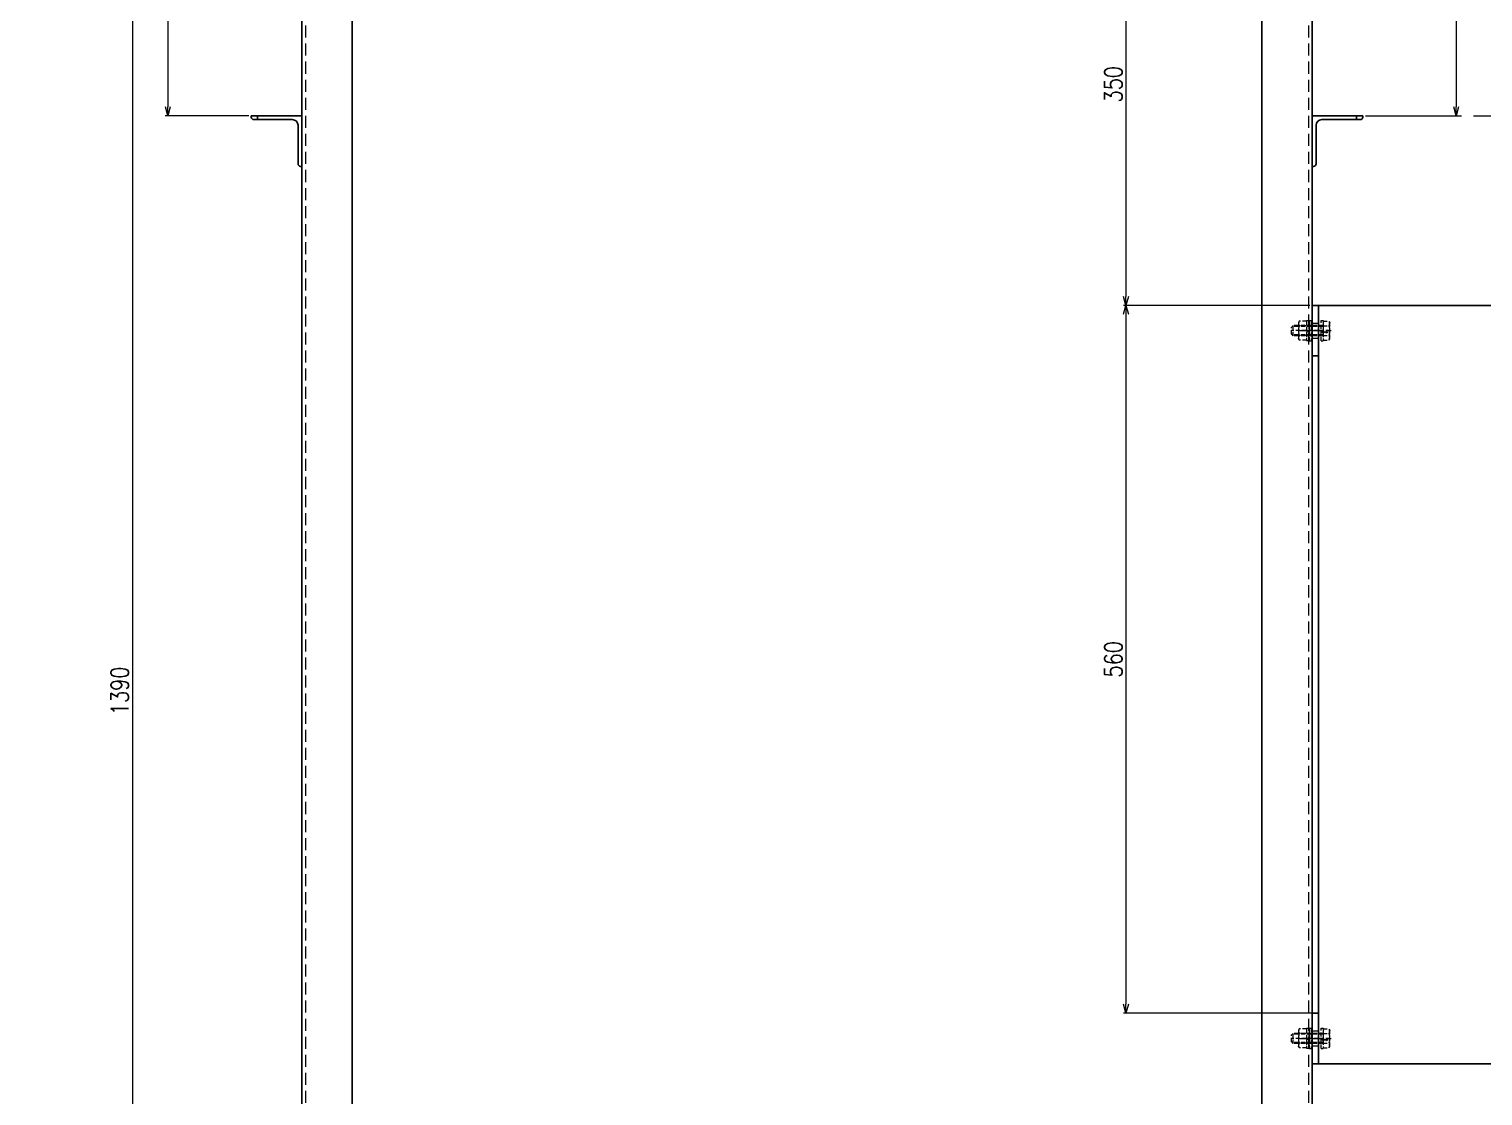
# Model space of a CAD drawing. Header units: millimetres. Extents: x 0 to 10987, y 0 to 7892.
# Drawn here: x 1341 to 2492, y 1143 to 1988 of the extents above; entities that cross this region are included whole.
import ezdxf
from ezdxf import colors
from ezdxf.entities.mleader import LeaderData, LeaderLine
from ezdxf.enums import TextEntityAlignment as Align
from ezdxf.math import Vec2, Vec3

# ---------------------------------------------------------------- set-up
doc = ezdxf.new("R2010")
doc.units = ezdxf.units.MM
for name, pattern in [('CENTER2', [28.575, 19.05, -3.175, 3.175, -3.175]), ('HIDDEN', [9.525, 6.35, -3.175]), ('HIDDEN2', [4.7625, 3.175, -1.5875])]:
    doc.linetypes.add(name, pattern=pattern)
for name, color, linetype, lineweight in [('01_外形線', 7, 'Continuous', 25), ('03_かくれ線', 6, 'HIDDEN2', 13), ('04_中心線', 1, 'CENTER2', 9), ('07_寸法線', 3, 'Continuous', 9)]:
    doc.layers.add(name, color=color, linetype=linetype, lineweight=lineweight)
doc.styles.add('KSS_TXT', font='txt.shx', dxfattribs={"bigfont": 'extfont2.shx'})
doc.styles.get("Standard").update_dxf_attribs({"font": 'arial.ttf'})
doc.styles.add('寸法用', font='simplex.shx', dxfattribs={"width": 0.8, "bigfont": '@extfont2.shx'})
doc.dimstyles.new('機械製図用', dxfattribs={"dimtxt": 3.5, "dimasz": 3.5, "dimexe": 2, "dimexo": 0, "dimgap": 1.2, "dimtad": 1, "dimdsep": 46, "dimtxsty": '寸法用', "dimblk": 'OPEN30', "dimcen": 0, "dimclrd": 256, "dimclre": 256, "dimclrt": 7, "dimazin": 2, "dimtm": 1e-09, "dimtfac": 0.75, "dimtmove": 0, "dimatfit": 3, "dimldrblk": 'OPEN30', "dimfxl": 1, "dimlwd": -1, "dimlwe": -1, "dimarcsym": 0})

# ---------------------------------------------------------------- blocks, each defined once
blk = doc.blocks.new('_Open30')
at = {"color": 0, "linetype": 'ByBlock', "lineweight": -2}
for p, q in [((-1, 0.27), (0, 0)), ((0, 0), (-1, -0.27)), ((0, 0), (-1, 0))]:
    blk.add_line(p, q, dxfattribs=at)
blk = doc.blocks.new('*D207')
at = {"layer": '07_寸法線', "color": 4, "linetype": 'HIDDEN', "ltscale": 3, "transparency": 16777216}
blk.add_line((2354, 2158.9), (2816.6, 2158.9), dxfattribs=at)
at = {"layer": '07_寸法線', "color": 4, "ltscale": 3, "transparency": 16777216}
for p, q in [((2814.6, 2151.9), (2814.6, 725.9)), ((2890.1, 718.9), (2812.6, 718.9))]:
    blk.add_line(p, q, dxfattribs=at)
at = {"layer": 'Defpoints', "color": 0, "linetype": 'HIDDEN', "ltscale": 3, "transparency": 16777216}
for p in [(2352, 2158.9), (2814.6, 718.9), (2892.1, 718.9)]:
    blk.add_point(p, dxfattribs=at)
at = {"layer": '07_寸法線', "color": 4, "linetype": 'HIDDEN', "ltscale": 3, "transparency": 16777216, "xscale": 7, "yscale": 7, "zscale": 7}
for p, rotation in [((2814.6, 2158.9), 90), ((2814.6, 718.9), 270)]:
    blk.add_blockref('_Open30', p, dxfattribs=dict(at, rotation=rotation))
at = {"layer": '07_寸法線', "color": 4, "linetype": 'HIDDEN', "ltscale": 3, "transparency": 16777216, "insert": (2800.9, 1438.9), "char_height": 14, "attachment_point": 5, "rotation": 90, "style": '寸法用'}
blk.add_mtext('(1440)', dxfattribs=at)
blk = doc.blocks.new('*D209')
at = {"layer": '07_寸法線', "transparency": 16777216}
for p, q in [((1560, 2158.9), (1420.9, 2158.9)), ((1422.9, 2151.9), (1422.9, 775.9)), ((1515, 768.9), (1420.9, 768.9))]:
    blk.add_line(p, q, dxfattribs=at)
at = {"layer": 'Defpoints', "color": 0, "transparency": 16777216}
for p in [(1562, 2158.9), (1422.9, 768.9), (1517, 768.9)]:
    blk.add_point(p, dxfattribs=at)
at = {"layer": '07_寸法線', "transparency": 16777216, "xscale": 7, "yscale": 7, "zscale": 7}
for p, rotation in [((1422.9, 2158.9), 90), ((1422.9, 768.9), 270)]:
    blk.add_blockref('_Open30', p, dxfattribs=dict(at, rotation=rotation))
at = {"layer": '07_寸法線', "color": 7, "transparency": 16777216, "insert": (1412.9, 1463.9), "char_height": 14, "attachment_point": 5, "rotation": 90, "style": '寸法用'}
blk.add_mtext('1390', dxfattribs=at)
blk = doc.blocks.new('*D215')
at = {"layer": '07_寸法線', "color": 4, "linetype": 'HIDDEN', "ltscale": 3, "transparency": 16777216}
blk.add_line((2399, 1918.9), (2747.7, 1918.9), dxfattribs=at)
at = {"layer": '07_寸法線', "color": 4, "ltscale": 3, "transparency": 16777216}
for p, q in [((2745.7, 1911.9), (2745.7, 725.9)), ((2890.1, 718.9), (2743.7, 718.9))]:
    blk.add_line(p, q, dxfattribs=at)
at = {"layer": 'Defpoints', "color": 0, "linetype": 'HIDDEN', "ltscale": 3, "transparency": 16777216}
for p in [(2397, 1918.9), (2745.7, 718.9), (2892.1, 718.9)]:
    blk.add_point(p, dxfattribs=at)
at = {"layer": '07_寸法線', "color": 4, "linetype": 'HIDDEN', "ltscale": 3, "transparency": 16777216, "xscale": 7, "yscale": 7, "zscale": 7}
for p, rotation in [((2745.7, 1918.9), 90), ((2745.7, 718.9), 270)]:
    blk.add_blockref('_Open30', p, dxfattribs=dict(at, rotation=rotation))
at = {"layer": '07_寸法線', "color": 4, "linetype": 'HIDDEN', "ltscale": 3, "transparency": 16777216, "insert": (2732, 1318.9), "char_height": 14, "attachment_point": 5, "rotation": 90, "style": '寸法用'}
blk.add_mtext('(1200)', dxfattribs=at)
blk = doc.blocks.new('*D231')
at = {"layer": '07_寸法線', "transparency": 16777216}
for p, q in [((1555, 2118.9), (1448.9, 2118.9)), ((1450.9, 2111.9), (1450.9, 1925.9)), ((1515, 1918.9), (1448.9, 1918.9))]:
    blk.add_line(p, q, dxfattribs=at)
at = {"layer": 'Defpoints', "color": 0, "transparency": 16777216}
for p in [(1557, 2118.9), (1450.9, 1918.9), (1517, 1918.9)]:
    blk.add_point(p, dxfattribs=at)
at = {"layer": '07_寸法線', "transparency": 16777216, "xscale": 7, "yscale": 7, "zscale": 7}
for p, rotation in [((1450.9, 2118.9), 90), ((1450.9, 1918.9), 270)]:
    blk.add_blockref('_Open30', p, dxfattribs=dict(at, rotation=rotation))
at = {"layer": '07_寸法線', "color": 7, "transparency": 16777216, "insert": (1440.9, 2018.9), "char_height": 14, "attachment_point": 5, "rotation": 90, "style": '寸法用'}
blk.add_mtext('200', dxfattribs=at)
blk = doc.blocks.new('*D259')
at = {"layer": '07_寸法線', "transparency": 16777216}
for p, q in [((2359, 2118.9), (2472.9, 2118.9)), ((2470.9, 2111.9), (2470.9, 1925.9)), ((2399, 1918.9), (2472.9, 1918.9))]:
    blk.add_line(p, q, dxfattribs=at)
at = {"layer": 'Defpoints', "color": 0, "transparency": 16777216}
for p in [(2357, 2118.9), (2397, 1918.9), (2470.9, 1918.9)]:
    blk.add_point(p, dxfattribs=at)
at = {"layer": '07_寸法線', "transparency": 16777216, "xscale": 7, "yscale": 7, "zscale": 7}
for p, rotation in [((2470.9, 2118.9), 90), ((2470.9, 1918.9), 270)]:
    blk.add_blockref('_Open30', p, dxfattribs=dict(at, rotation=rotation))
at = {"layer": '07_寸法線', "color": 7, "transparency": 16777216, "insert": (2460.9, 2018.9), "char_height": 14, "attachment_point": 5, "rotation": 90, "style": '寸法用'}
blk.add_mtext('200', dxfattribs=at)
blk = doc.blocks.new('*D260')
at = {"layer": '07_寸法線', "transparency": 16777216}
for p, q in [((2355, 2118.9), (2207.5, 2118.9)), ((2209.5, 2111.9), (2209.5, 1775.9)), ((2355, 1768.9), (2207.5, 1768.9))]:
    blk.add_line(p, q, dxfattribs=at)
at = {"layer": 'Defpoints', "color": 0, "transparency": 16777216}
for p in [(2357, 2118.9), (2209.5, 1768.9), (2357, 1768.9)]:
    blk.add_point(p, dxfattribs=at)
at = {"layer": '07_寸法線', "transparency": 16777216, "xscale": 7, "yscale": 7, "zscale": 7}
for p, rotation in [((2209.5, 2118.9), 90), ((2209.5, 1768.9), 270)]:
    blk.add_blockref('_Open30', p, dxfattribs=dict(at, rotation=rotation))
at = {"layer": '07_寸法線', "color": 7, "transparency": 16777216, "insert": (2199.5, 1943.9), "char_height": 14, "attachment_point": 5, "rotation": 90, "style": '寸法用'}
blk.add_mtext('350', dxfattribs=at)
blk = doc.blocks.new('*D261')
at = {"layer": '07_寸法線', "transparency": 16777216}
for p, q in [((2355, 1768.9), (2207.5, 1768.9)), ((2209.5, 1761.9), (2209.5, 1215.9)), ((2360, 1208.9), (2207.5, 1208.9))]:
    blk.add_line(p, q, dxfattribs=at)
at = {"layer": 'Defpoints', "color": 0, "transparency": 16777216}
for p in [(2357, 1768.9), (2209.5, 1208.9), (2362, 1208.9)]:
    blk.add_point(p, dxfattribs=at)
at = {"layer": '07_寸法線', "transparency": 16777216, "xscale": 7, "yscale": 7, "zscale": 7}
for p, rotation in [((2209.5, 1768.9), 90), ((2209.5, 1208.9), 270)]:
    blk.add_blockref('_Open30', p, dxfattribs=dict(at, rotation=rotation))
at = {"layer": '07_寸法線', "color": 7, "transparency": 16777216, "insert": (2199.5, 1488.9), "char_height": 14, "attachment_point": 5, "rotation": 90, "style": '寸法用'}
blk.add_mtext('560', dxfattribs=at)
blk = doc.blocks.new('_TagCircle')
at = {"color": 0, "linetype": 'ByBlock', "lineweight": -2, "transparency": 16777216}
blk.add_circle((0, 0), 4, dxfattribs=at)
at = {"color": 0, "transparency": 16777216, "style": '寸法用'}
blk.add_attdef('タグ番号', text='', height=3, dxfattribs=at).set_placement((0, -1.5), align=Align.CENTER)
blk = doc.blocks.new('_None')

msp = doc.modelspace()

# ---------------------------------------------------------------- linework, layer by layer
at = {"layer": '01_外形線'}
for p, q in [((1522.032, 1918.933), (1522.032, 1915.933)), ((2392.032, 1918.933), (2392.032, 1915.933)), ((2362.032, 1768.937), (2362.032, 1168.937)), ((2362.032, 1768.937), (2582.032, 1768.937)), ((2362.032, 1168.937), (2582.032, 1168.937))]:
    msp.add_line(p, q, dxfattribs=at)
for points in [[(1597.032, 958.933), (1597.032, 2118.933), (1557.032, 2118.933), (1557.032, 958.933)], [(2317.032, 958.933), (2317.032, 2118.933), (2357.032, 2118.933), (2357.032, 958.933)]]:
    msp.add_lwpolyline(points, dxfattribs=at)
for points in [[(1517.032, 1918.933), (1517.032, 1917.933, 0.41421356), (1519.032, 1915.933), (1549.532, 1915.933, -0.41421356), (1554.032, 1911.433), (1554.032, 1880.933, 0.41421356), (1556.032, 1878.933), (1557.032, 1878.933), (1557.032, 1918.933)], [(2397.032, 1918.933), (2397.032, 1917.933, -0.41421356), (2395.032, 1915.933), (2364.532, 1915.933, 0.41421356), (2360.032, 1911.433), (2360.032, 1880.933, -0.41421356), (2358.032, 1878.933), (2357.032, 1878.933), (2357.032, 1918.933)]]:
    msp.add_lwpolyline(points, format="xyb", close=True, dxfattribs=at)
for points in [[(2362.032, 1728.937), (2362.032, 1768.937), (2357.032, 1768.937), (2357.032, 1728.937)], [(2362.032, 1168.937), (2362.032, 1208.937), (2357.032, 1208.937), (2357.032, 1168.937)]]:
    msp.add_lwpolyline(points, close=True, dxfattribs=at)
at = {"layer": '03_かくれ線', "ltscale": 3}
for p, q in [((1560.032, 2118.933), (1560.032, 768.933)), ((2354.032, 2118.933), (2354.032, 768.933)), ((2357.032, 1754.937), (2362.032, 1754.937)), ((2357.032, 1742.937), (2362.032, 1742.937)), ((2357.032, 1194.937), (2362.032, 1194.937)), ((2357.032, 1182.937), (2362.032, 1182.937))]:
    msp.add_line(p, q, dxfattribs=at)
at = {"layer": '03_かくれ線'}
for p, q in [((2340.953, 1752.037), (2340.653, 1751.737)), ((2340.653, 1746.137), (2340.653, 1751.737)), ((2341.853, 1752.937), (2340.953, 1752.037)), ((2345.953, 1752.187), (2341.103, 1752.187)), ((2341.853, 1744.937), (2341.853, 1752.937)), ((2345.953, 1752.937), (2341.853, 1752.937)), ((2346.678, 1756.443), (2345.953, 1755.187)), ((2345.953, 1755.187), (2345.953, 1742.687)), ((2365.653, 1752.937), (2345.953, 1752.937)), ((2365.653, 1752.187), (2345.953, 1752.187)), ((2352.453, 1756.443), (2346.678, 1756.443)), ((2352.453, 1752.69), (2346.678, 1752.69)), ((2352.453, 1756.637), (2352.453, 1748.609)), ((2354.453, 1756.637), (2352.453, 1756.637)), ((2352.453, 1756.443), (2352.453, 1741.432)), ((2354.453, 1740.937), (2354.453, 1756.937)), ((2354.453, 1756.937), (2356.053, 1756.937)), ((2354.453, 1756.637), (2354.453, 1749.337)), ((2356.053, 1756.937), (2356.053, 1740.937)), ((2364.053, 1740.937), (2364.053, 1756.937)), ((2364.053, 1756.937), (2365.653, 1756.937)), ((2365.653, 1756.937), (2365.653, 1740.937)), ((2365.653, 1756.443), (2365.653, 1741.432)), ((2365.653, 1756.443), (2370.257, 1756.443)), ((2365.653, 1752.69), (2370.257, 1752.69)), ((2370.257, 1756.443), (2370.953, 1755.237)), ((2370.953, 1742.637), (2370.953, 1755.237)), ((2370.953, 1748.937), (2340.653, 1748.937)), ((2340.953, 1745.837), (2340.653, 1746.137)), ((2341.853, 1744.937), (2340.953, 1745.837)), ((2345.953, 1745.687), (2341.103, 1745.687)), ((2345.953, 1744.937), (2341.853, 1744.937)), ((2365.653, 1745.687), (2345.953, 1745.687)), ((2365.653, 1744.937), (2345.953, 1744.937)), ((2346.678, 1741.432), (2345.953, 1742.687)), ((2352.453, 1745.184), (2346.678, 1745.184)), ((2352.453, 1741.432), (2346.678, 1741.432)), ((2354.453, 1749.337), (2352.453, 1748.609)), ((2354.453, 1748.537), (2352.453, 1747.809)), ((2352.453, 1747.809), (2352.453, 1741.237)), ((2352.453, 1741.237), (2354.453, 1741.237)), ((2354.453, 1748.537), (2354.453, 1741.237)), ((2354.453, 1740.937), (2356.053, 1740.937)), ((2364.053, 1740.937), (2365.653, 1740.937)), ((2365.653, 1745.184), (2370.257, 1745.184)), ((2365.653, 1741.432), (2370.257, 1741.432)), ((2370.257, 1741.432), (2370.953, 1742.637)), ((2340.953, 1192.037), (2340.653, 1191.737)), ((2340.653, 1186.137), (2340.653, 1191.737)), ((2370.953, 1188.937), (2340.653, 1188.937)), ((2340.953, 1185.837), (2340.653, 1186.137)), ((2341.853, 1192.937), (2340.953, 1192.037)), ((2341.853, 1184.937), (2340.953, 1185.837)), ((2345.953, 1192.187), (2341.103, 1192.187)), ((2345.953, 1185.687), (2341.103, 1185.687)), ((2341.853, 1184.937), (2341.853, 1192.937)), ((2345.953, 1192.937), (2341.853, 1192.937)), ((2346.678, 1196.443), (2345.953, 1195.187)), ((2345.953, 1195.187), (2345.953, 1182.687)), ((2365.653, 1192.937), (2345.953, 1192.937)), ((2365.653, 1192.187), (2345.953, 1192.187)), ((2365.653, 1185.687), (2345.953, 1185.687)), ((2352.453, 1196.443), (2346.678, 1196.443)), ((2352.453, 1192.69), (2346.678, 1192.69)), ((2352.453, 1196.637), (2352.453, 1188.609)), ((2354.453, 1196.637), (2352.453, 1196.637)), ((2352.453, 1196.443), (2352.453, 1181.432)), ((2354.453, 1189.337), (2352.453, 1188.609)), ((2354.453, 1188.537), (2352.453, 1187.809)), ((2352.453, 1187.809), (2352.453, 1181.237)), ((2354.453, 1180.937), (2354.453, 1196.937)), ((2354.453, 1196.937), (2356.053, 1196.937)), ((2354.453, 1196.637), (2354.453, 1189.337)), ((2354.453, 1188.537), (2354.453, 1181.237)), ((2356.053, 1196.937), (2356.053, 1180.937)), ((2364.053, 1180.937), (2364.053, 1196.937)), ((2364.053, 1196.937), (2365.653, 1196.937)), ((2365.653, 1196.937), (2365.653, 1180.937)), ((2365.653, 1196.443), (2365.653, 1181.432)), ((2365.653, 1196.443), (2370.257, 1196.443)), ((2365.653, 1192.69), (2370.257, 1192.69)), ((2370.257, 1196.443), (2370.953, 1195.237)), ((2370.953, 1182.637), (2370.953, 1195.237)), ((2345.953, 1184.937), (2341.853, 1184.937)), ((2365.653, 1184.937), (2345.953, 1184.937)), ((2346.678, 1181.432), (2345.953, 1182.687)), ((2352.453, 1185.184), (2346.678, 1185.184)), ((2352.453, 1181.432), (2346.678, 1181.432)), ((2352.453, 1181.237), (2354.453, 1181.237)), ((2354.453, 1180.937), (2356.053, 1180.937)), ((2364.053, 1180.937), (2365.653, 1180.937)), ((2365.653, 1185.184), (2370.257, 1185.184)), ((2365.653, 1181.432), (2370.257, 1181.432)), ((2370.257, 1181.432), (2370.953, 1182.637))]:
    msp.add_line(p, q, dxfattribs=at)
for centre, radius, start, end in [((2356.03, 1748.937), 10.077, 158.134607, 201.865393), ((2349.928, 1754.566), 3.753, 150.000011, 209.999989), ((2367.007, 1754.566), 3.753, 330.000009, 29.999991), ((2360.488, 1748.937), 10.465, 338.985578, 21.014422), ((2349.928, 1743.308), 3.753, 150.000011, 209.999989), ((2367.007, 1743.308), 3.753, 330.000009, 29.999991), ((2356.03, 1188.937), 10.077, 158.134607, 201.865393), ((2349.928, 1194.566), 3.753, 150.000011, 209.999989), ((2367.007, 1194.566), 3.753, 330.000009, 29.999991), ((2360.488, 1188.937), 10.465, 338.985578, 21.014422), ((2349.928, 1183.308), 3.753, 150.000011, 209.999989), ((2367.007, 1183.308), 3.753, 330.000009, 29.999991)]:
    msp.add_arc(centre, radius, start, end, dxfattribs=at)
at = {"layer": '04_中心線'}
for p, q in [((2347.032, 1748.937), (2372.032, 1748.937)), ((2347.032, 1188.937), (2372.032, 1188.937))]:
    msp.add_line(p, q, dxfattribs=at)

# ---------------------------------------------------------------- texts
at = {"layer": '03_かくれ線', "style": 'KSS_TXT'}
for p in [(2369.477, 1748.257), (2369.477, 1188.257)]:
    msp.add_text('M8-25', height=1, rotation=180, dxfattribs=at).set_placement(p)

# ---------------------------------------------------------------- dimensions: what is measured, and where the dimension line sits
at = {"layer": '07_寸法線'}
for base, p1, p2, picture, middle in [((1422.865, 768.933), (1562.032, 2158.933), (1517.032, 768.933), '*D209', (1412.865, 1463.933)), ((1450.931, 1918.933), (1557.032, 2118.933), (1517.032, 1918.933), '*D231', (1440.931, 2018.933)), ((2209.455, 1768.937), (2357.032, 2118.933), (2357.032, 1768.937), '*D260', (2199.455, 1943.935)), ((2470.936, 1918.933), (2357.032, 2118.933), (2397.032, 1918.933), '*D259', (2460.936, 2018.933)), ((2209.455, 1208.937), (2357.032, 1768.937), (2362.032, 1208.937), '*D261', (2199.455, 1488.937))]:
    dim = msp.add_linear_dim(base=base, p1=p1, p2=p2, angle=90, dimstyle='機械製図用', override={"dimtxt": 14, "dimasz": 7, "dimexo": 2, "dimgap": 3}, dxfattribs=at)
    dim.commit()
    dim.dimension.update_dxf_attribs({"geometry": picture, "text_midpoint": middle})
at = {"layer": '07_寸法線', "color": 4, "linetype": 'HIDDEN', "ltscale": 3}
for base, p1, picture, middle in [((2814.584, 718.933), (2352.032, 2158.933), '*D207', (2800.918, 1438.933)), ((2745.68, 718.933), (2397.032, 1918.933), '*D215', (2732.013, 1318.933))]:
    dim = msp.add_linear_dim(base=base, p1=p1, p2=(2892.085, 718.933), angle=90, text='(<>)', dimstyle='機械製図用', override={"dimtxt": 14, "dimasz": 7, "dimexo": 2, "dimgap": 3, "dimclrd": 4, "dimclre": 4, "dimclrt": 4}, dxfattribs=at)
    dim.commit()
    dim.dimension.update_dxf_attribs({"geometry": picture, "text_midpoint": middle})

# ---------------------------------------------------------------- leaders
at = {"layer": '07_寸法線'}
ml = msp.add_multileader_block('Standard', dxfattribs=at)
ml.set_content('_TagCircle', color=256, scale=-10.5)
ml.set_attribute('タグ番号', '1A', width=0)
ml.set_leader_properties()
ml.set_arrow_properties(name='NONE')
ml.build(insert=Vec2(0, 0))
ml.multileader.update_dxf_attribs({"dogleg_length": 1, "arrow_head_size": 36.75, "scale": 6})
ctx = ml.context
ctx.base_point, ctx.scale, ctx.char_height, ctx.arrow_head_size, ctx.landing_gap_size, ctx.plane_origin = Vec3(8943.466, 2201.866), 6, 42, 36.75, 21, Vec3(8203.481, 2141.535)
ctx.text_align_type = 2
notes = []
notes.append((ctx, [(0, (0, 0, 0), (0, 0), (1, 0), 1, [])]))
ctx.block.insert, ctx.block.scale = Vec3(8964.466, 2201.866), Vec3(-10.5, 10.5, 10.5)
ml = msp.add_multileader_block('Standard', dxfattribs=at)
ml.set_content('_TagCircle', color=256, scale=-5.25)
ml.set_attribute('タグ番号', '1G', width=0)
ml.set_leader_properties()
ml.set_arrow_properties(name='NONE')
ml.build(insert=Vec2(0, 0))
ml.multileader.update_dxf_attribs({"dogleg_length": 1, "arrow_head_size": 18.375, "scale": 3})
ctx = ml.context
ctx.base_point, ctx.scale, ctx.char_height, ctx.arrow_head_size, ctx.landing_gap_size, ctx.plane_origin = Vec3(5595.151, 2171.076), 3, 21, 18.375, 10.5, Vec3(4338.296, 1581.601)
ctx.text_align_type = 2
notes.append((ctx, [(0, (0, 0, 0), (0, 0), (1, 0), 1, [])]))
ctx.block.insert, ctx.block.scale = Vec3(5616.151, 2171.076), Vec3(-5.25, 5.25, 5.25)
ml = msp.add_multileader_block('Standard', dxfattribs=at)
ml.set_content('_TagCircle', color=256, scale=-5.25)
ml.set_attribute('タグ番号', '1A', width=0)
ml.set_leader_properties()
ml.set_arrow_properties(name='NONE')
ml.build(insert=Vec2(0, 0))
ml.multileader.update_dxf_attribs({"dogleg_length": 1, "arrow_head_size": 18.375, "scale": 3})
ctx = ml.context
ctx.base_point, ctx.scale, ctx.char_height, ctx.arrow_head_size, ctx.landing_gap_size, ctx.plane_origin = Vec3(4319.231, 2168.2), 3, 21, 18.375, 10.5, Vec3(3062.376, 1578.725)
ctx.text_align_type = 2
notes.append((ctx, [(0, (0, 0, 0), (0, 0), (1, 0), 1, [])]))
ctx.block.insert, ctx.block.scale = Vec3(4340.231, 2168.2), Vec3(-5.25, 5.25, 5.25)
ml = msp.add_multileader_block('Standard', dxfattribs=at)
ml.set_content('_TagCircle', color=256, scale=-5.25)
ml.set_attribute('タグ番号', '1B', width=0)
ml.set_leader_properties()
ml.set_arrow_properties(name='NONE')
ml.build(insert=Vec2(0, 0))
ml.multileader.update_dxf_attribs({"dogleg_length": 1, "arrow_head_size": 18.375, "scale": 3})
ctx = ml.context
ctx.base_point, ctx.scale, ctx.char_height, ctx.arrow_head_size, ctx.landing_gap_size, ctx.plane_origin = Vec3(4319.231, 1952.461), 3, 21, 18.375, 10.5, Vec3(3062.376, 1362.987)
ctx.text_align_type = 2
notes.append((ctx, [(0, (0, 0, 0), (0, 0), (1, 0), 1, [])]))
ctx.block.insert, ctx.block.scale = Vec3(4340.231, 1952.461), Vec3(-5.25, 5.25, 5.25)
ml = msp.add_multileader_block('Standard', dxfattribs=at)
ml.set_content('_TagCircle', color=256, scale=-5.25)
ml.set_attribute('タグ番号', '1H', width=0)
ml.set_leader_properties()
ml.set_arrow_properties(name='NONE')
ml.build(insert=Vec2(0, 0))
ml.multileader.update_dxf_attribs({"dogleg_length": 1, "arrow_head_size": 18.375, "scale": 3})
ctx = ml.context
ctx.base_point, ctx.scale, ctx.char_height, ctx.arrow_head_size, ctx.landing_gap_size, ctx.plane_origin = Vec3(5595.151, 1868.711), 3, 21, 18.375, 10.5, Vec3(4338.296, 1279.236)
ctx.text_align_type = 2
notes.append((ctx, [(0, (0, 0, 0), (0, 0), (1, 0), 1, [])]))
ctx.block.insert, ctx.block.scale = Vec3(5616.151, 1868.711), Vec3(-5.25, 5.25, 5.25)
ml = msp.add_multileader_block('Standard', dxfattribs=at)
ml.set_content('_TagCircle', color=256, scale=-5.25)
ml.set_attribute('タグ番号', '1C', width=0)
ml.set_leader_properties()
ml.set_arrow_properties(name='NONE')
ml.build(insert=Vec2(0, 0))
ml.multileader.update_dxf_attribs({"dogleg_length": 1, "arrow_head_size": 18.375, "scale": 3})
ctx = ml.context
ctx.base_point, ctx.scale, ctx.char_height, ctx.arrow_head_size, ctx.landing_gap_size, ctx.plane_origin = Vec3(4319.231, 1707.872), 3, 21, 18.375, 10.5, Vec3(3062.376, 1118.397)
ctx.text_align_type = 2
notes.append((ctx, [(0, (0, 0, 0), (0, 0), (1, 0), 1, [])]))
ctx.block.insert, ctx.block.scale = Vec3(4340.231, 1707.872), Vec3(-5.25, 5.25, 5.25)
ml = msp.add_multileader_block('Standard', dxfattribs=at)
ml.set_content('_TagCircle', color=256, scale=-5.25)
ml.set_attribute('タグ番号', '1D', width=0)
ml.set_leader_properties()
ml.set_arrow_properties(name='NONE')
ml.build(insert=Vec2(0, 0))
ml.multileader.update_dxf_attribs({"dogleg_length": 1, "arrow_head_size": 18.375, "scale": 3})
ctx = ml.context
ctx.base_point, ctx.scale, ctx.char_height, ctx.arrow_head_size, ctx.landing_gap_size, ctx.plane_origin = Vec3(4319.231, 1426.718), 3, 21, 18.375, 10.5, Vec3(3062.376, 837.243)
ctx.text_align_type = 2
notes.append((ctx, [(0, (0, 0, 0), (0, 0), (1, 0), 1, [])]))
ctx.block.insert, ctx.block.scale = Vec3(4340.231, 1426.718), Vec3(-5.25, 5.25, 5.25)
ml = msp.add_multileader_block('Standard', dxfattribs=at)
ml.set_content('_TagCircle', color=256, scale=-5.25)
ml.set_attribute('タグ番号', '1E', width=0)
ml.set_leader_properties()
ml.set_arrow_properties(name='NONE')
ml.build(insert=Vec2(0, 0))
ml.multileader.update_dxf_attribs({"dogleg_length": 1, "arrow_head_size": 18.375, "scale": 3})
ctx = ml.context
ctx.base_point, ctx.scale, ctx.char_height, ctx.arrow_head_size, ctx.landing_gap_size, ctx.plane_origin = Vec3(4319.231, 1266.718), 3, 21, 18.375, 10.5, Vec3(3062.376, 677.243)
ctx.text_align_type = 2
notes.append((ctx, [(0, (0, 0, 0), (0, 0), (1, 0), 1, [])]))
ctx.block.insert, ctx.block.scale = Vec3(4340.231, 1266.718), Vec3(-5.25, 5.25, 5.25)
for ctx, leaders in notes:
    for number, flags, end, landing, length, lines in leaders:
        leader = LeaderData()
        leader.index, (leader.has_last_leader_line, leader.has_dogleg_vector, leader.attachment_direction) = number, flags
        leader.last_leader_point, leader.dogleg_vector, leader.dogleg_length = Vec3(end), Vec3(landing), length
        for number, points, colour, breaks in lines:
            line = LeaderLine()
            line.index, line.vertices, line.color, line.breaks = number, Vec3.list(points), colors.encode_raw_color(colour), breaks
            leader.lines.append(line)
        ctx.leaders.append(leader)

doc.saveas('drawing.dxf')
